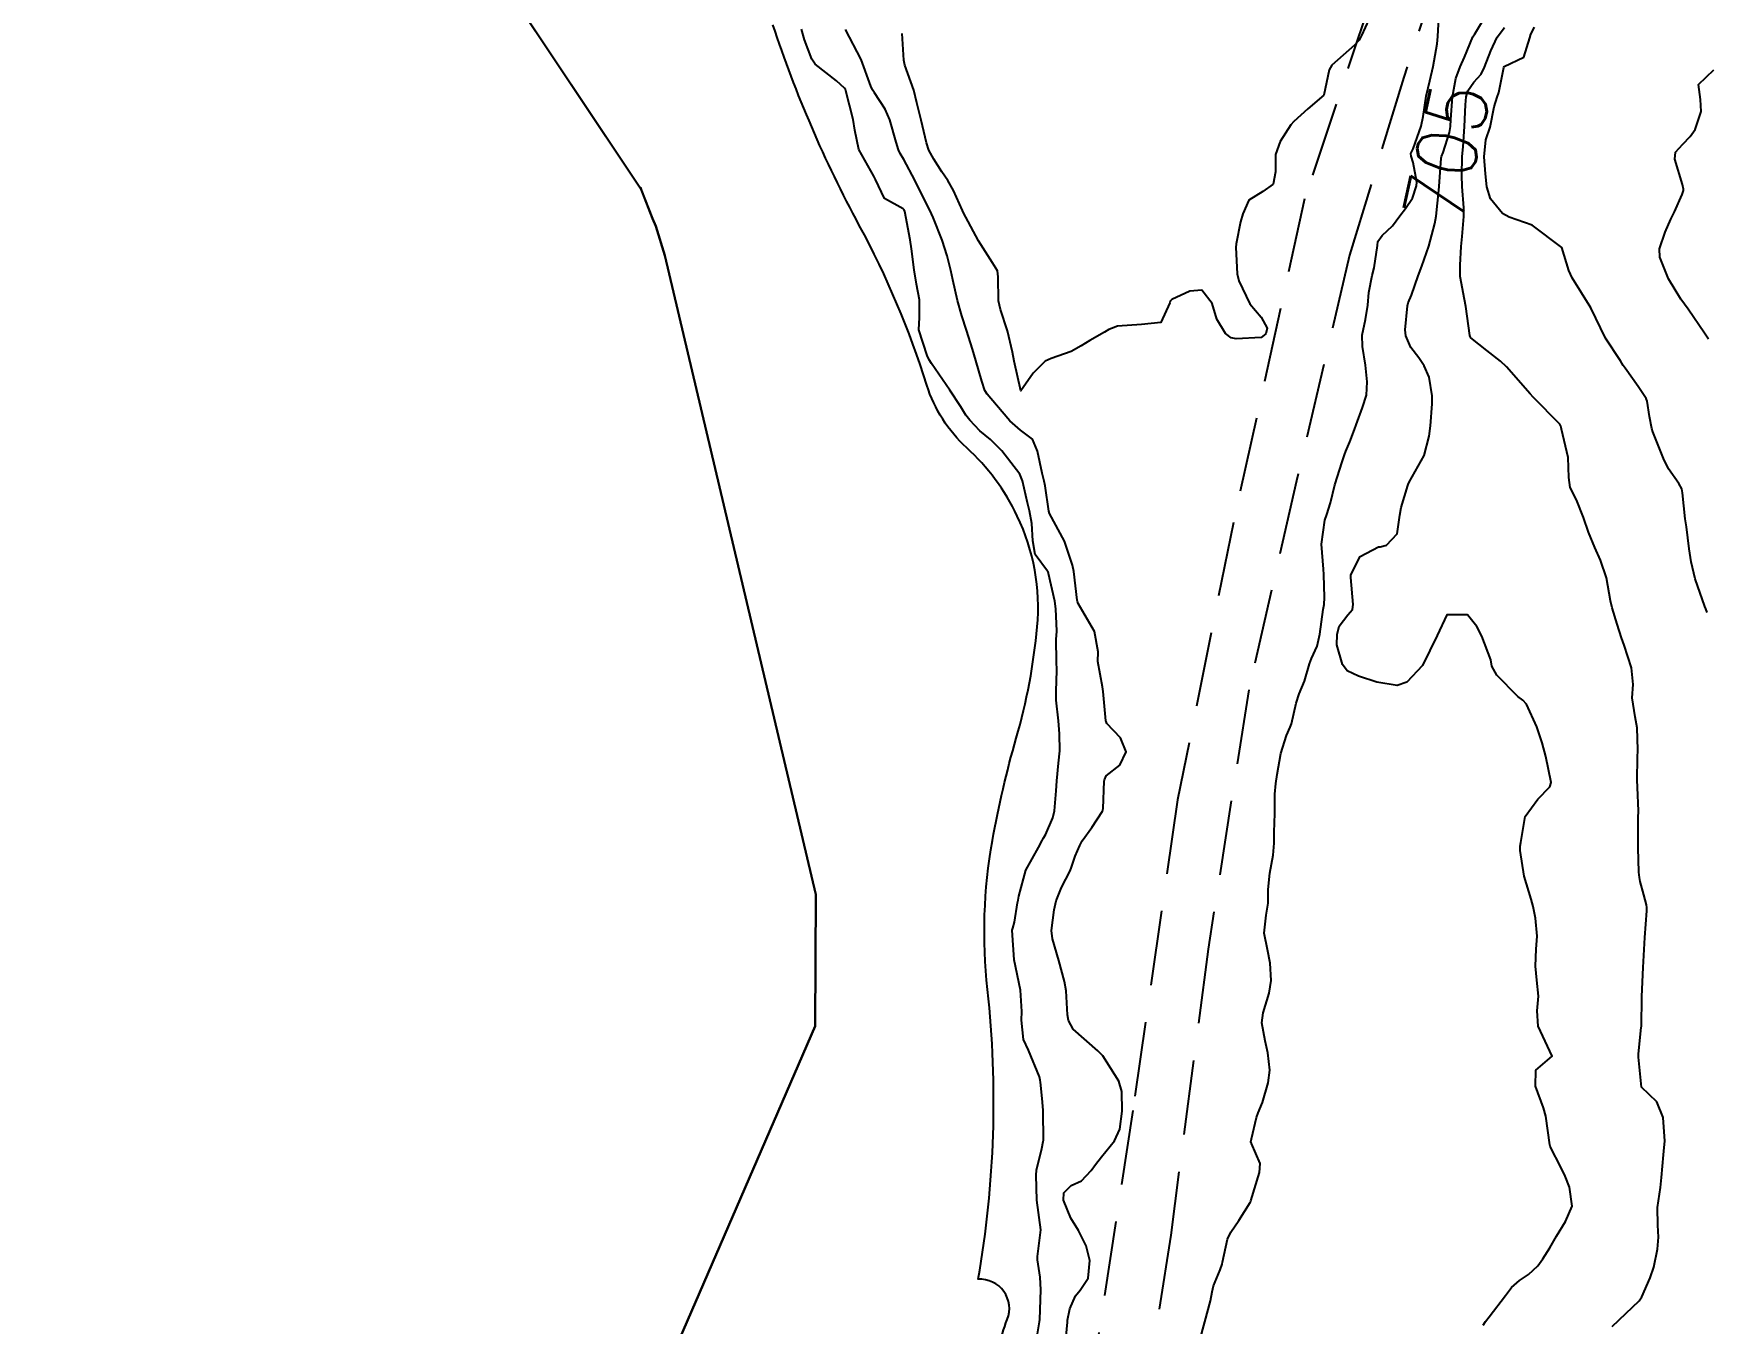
# Model space of a CAD drawing. Header units: metres. Extents: x 298520 to 308411, y 7433745 to 7450750.
# Drawn here: x 304848.7 to 304960.4, y 7437471.6 to 7437557.8 of the extents above; entities that cross this region are included whole.
import ezdxf
from ezdxf.enums import TextEntityAlignment as Align

# ---------------------------------------------------------------- set-up
doc = ezdxf.new("R2010")
doc.units = ezdxf.units.M
doc.header["$LTSCALE"] = 10
doc.linetypes.add('DASHED', pattern=[0.75, 0.5, -0.25])
for name, color, linetype in [('Area', 45, 'Continuous'), ('Cotas', 45, 'Continuous'), ('Curvas de Nivel 1m', 11, 'Continuous'), ('Curvas de Nivel 5m', 15, 'Continuous'), ('Hidrografia', 140, 'Continuous'), ('Vias Secundárias', 230, 'DASHED')]:
    doc.layers.add(name, color=color, linetype=linetype)
doc.styles.add('Style-STANDARD', font='STANDARD.shx')

msp = doc.modelspace()

# ---------------------------------------------------------------- linework, layer by layer
at = {"layer": 'Area'}
msp.add_polyline3d([(304888.77, 7437463.48, 701.74), (304900.89, 7437491.46, 701.5), (304900.93, 7437500.26, 701.86), (304890.86, 7437542.92, 701.81), (304890.25, 7437544.88, 701.81), (304890.02, 7437545.39, 701.83), (304889.22, 7437547.46, 701.78), (304889.28, 7437547.33, 701.78), (304879.91, 7437561.4, 701.74)], dxfattribs=at)
at = {"layer": 'Curvas de Nivel 1m', "flags": 128}
for points, elevation in [([(304937.85, 7437558.68), (304937.37, 7437557.61), (304937.22, 7437557.3), (304936.91, 7437556.98), (304935.39, 7437555.63), (304935.21, 7437555.32), (304934.86, 7437553.64), (304933.79, 7437552.71), (304932.85, 7437551.88), (304932.65, 7437551.66), (304931.95, 7437550.55), (304931.62, 7437549.68), (304931.63, 7437548.51), (304931.47, 7437547.68), (304930.79, 7437547.2), (304929.85, 7437546.63), (304929.44, 7437545.7), (304929.3, 7437545.17), (304929, 7437543.71), (304928.97, 7437543.47), (304929.08, 7437541.71), (304929.19, 7437541.23), (304929.92, 7437539.7), (304930.68, 7437538.81), (304931.07, 7437538.08), (304930.98, 7437537.69), (304930.67, 7437537.44), (304929.01, 7437537.37), (304928.67, 7437537.43), (304928.28, 7437537.71), (304927.72, 7437538.68), (304927.39, 7437539.72), (304926.71, 7437540.6), (304925.91, 7437540.54), (304924.7, 7437539.98), (304924.59, 7437539.87), (304924.57, 7437539.76), (304923.98, 7437538.46), (304922.68, 7437538.32), (304921.08, 7437538.2), (304920.68, 7437538.05), (304920.51, 7437537.98), (304920.2, 7437537.81), (304919.23, 7437537.26), (304918.66, 7437536.89), (304917.98, 7437536.51), (304916.65, 7437536.05), (304916.26, 7437535.86), (304915.44, 7437535.06), (304914.62, 7437533.88), (304914.19, 7437535.88), (304914.07, 7437536.47), (304913.74, 7437537.89), (304913.27, 7437539.31), (304913.13, 7437539.9), (304913.12, 7437541.5), (304913.06, 7437541.9), (304912.73, 7437542.44), (304911.79, 7437543.91), (304910.77, 7437545.82), (304910.72, 7437545.92), (304910.12, 7437547.27), (304909.75, 7437547.94), (304909.36, 7437548.51), (304908.81, 7437549.36), (304908.49, 7437549.95), (304908.33, 7437550.44), (304907.96, 7437551.96), (304907.69, 7437553.13), (304907.48, 7437553.96), (304906.89, 7437555.63), (304906.81, 7437555.97), (304906.7, 7437557.76)], 704), ([(304926.55, 7437470.41), (304926.91, 7437471.72), (304927.29, 7437473.12), (304927.41, 7437473.72), (304927.5, 7437474.12), (304927.93, 7437475.19), (304928.07, 7437475.57), (304928.1, 7437475.71), (304928.43, 7437477.23), (304928.64, 7437477.7), (304929.17, 7437478.49), (304929.94, 7437479.69), (304929.96, 7437479.71), (304929.98, 7437479.79), (304930.55, 7437481.68), (304930.61, 7437482.28), (304930.02, 7437483.62), (304929.99, 7437483.69), (304929.99, 7437483.73), (304930.03, 7437483.94), (304930.37, 7437485.37), (304930.48, 7437485.68), (304930.75, 7437486.37), (304931.13, 7437487.67), (304931.24, 7437488.52), (304931.11, 7437489.67), (304930.93, 7437490.49), (304930.72, 7437491.68), (304930.8, 7437492.35), (304931.21, 7437493.67), (304931.33, 7437494.5), (304931.27, 7437495.67), (304931.09, 7437496.58), (304930.88, 7437497.68), (304931.01, 7437498.88), (304931.13, 7437499.68), (304931.13, 7437500.58), (304931.25, 7437501.67), (304931.47, 7437502.89), (304931.53, 7437503.67), (304931.53, 7437504.41), (304931.59, 7437505.67), (304931.59, 7437506.96), (304931.64, 7437507.67), (304931.73, 7437508.26), (304931.99, 7437509.67), (304932.36, 7437510.88), (304932.6, 7437511.42), (304932.69, 7437511.66), (304933.01, 7437513.02), (304933.21, 7437513.65), (304933.56, 7437514.49), (304933.9, 7437515.65), (304934.04, 7437516.02), (304934.42, 7437516.83), (304934.59, 7437517.64), (304934.81, 7437519.28), (304934.88, 7437519.63), (304934.91, 7437520.08), (304934.85, 7437521.63), (304934.83, 7437521.98), (304934.7, 7437523.64), (304934.92, 7437525.24), (304935.06, 7437525.63), (304935.31, 7437526.4), (304935.6, 7437527.62), (304936.09, 7437529.14), (304936.24, 7437529.61), (304936.33, 7437529.86), (304936.59, 7437530.49), (304936.9, 7437531.31), (304937.01, 7437531.61), (304937.44, 7437532.77), (304937.7, 7437533.6), (304937.76, 7437534.48), (304937.63, 7437535.6), (304937.43, 7437536.84), (304937.42, 7437537.6), (304937.64, 7437538.65), (304937.79, 7437539.6), (304937.85, 7437540.46), (304938.09, 7437541.6), (304938.22, 7437542.11), (304938.43, 7437543.59), (304938.47, 7437543.87), (304938.75, 7437544.26), (304939.44, 7437544.91), (304939.93, 7437545.58), (304940.3, 7437546.06), (304940.78, 7437546.75), (304941.04, 7437547.57), (304941.06, 7437547.83), (304940.81, 7437549.13), (304940.68, 7437549.57), (304940.66, 7437549.73), (304940.82, 7437550.06), (304941.36, 7437551.56), (304941.49, 7437552.2), (304941.69, 7437553.56), (304941.93, 7437554.6), (304942.16, 7437555.55), (304942.43, 7437557.07), (304942.47, 7437557.55), (304942.56, 7437559.17)], 704), ([(304915.61, 7437470.11), (304915.88, 7437471.71), (304915.9, 7437471.86), (304915.9, 7437471.88), (304915.96, 7437473.86), (304915.92, 7437474.7), (304915.73, 7437475.86), (304915.73, 7437476.07), (304915.95, 7437477.86), (304915.69, 7437479.85), (304915.65, 7437481.5), (304915.68, 7437481.85), (304916.02, 7437483.28), (304916.12, 7437483.75), (304916.13, 7437483.85), (304916.11, 7437485.79), (304916.11, 7437485.85), (304916.06, 7437486.63), (304915.93, 7437487.72), (304915.91, 7437487.85), (304915.86, 7437488.07), (304915.13, 7437489.86), (304914.8, 7437490.56), (304914.66, 7437491.87), (304914.7, 7437492.44), (304914.61, 7437493.87), (304914.17, 7437495.88), (304914.04, 7437497.88), (304914.08, 7437498), (304914.2, 7437498.4), (304914.41, 7437499.69), (304914.45, 7437499.88), (304914.5, 7437500.15), (304914.96, 7437501.87), (304915.8, 7437503.4), (304916.05, 7437503.85), (304916.12, 7437504), (304916.27, 7437504.24), (304916.76, 7437505.37), (304916.88, 7437505.84), (304916.98, 7437507.17), (304917.02, 7437507.84), (304917.15, 7437509.03), (304917.22, 7437509.84), (304917.21, 7437510.99), (304917.13, 7437511.84), (304916.99, 7437513.23), (304916.99, 7437513.84), (304917.03, 7437515.22), (304917, 7437515.84), (304916.99, 7437517.28), (304917.02, 7437517.84), (304916.97, 7437519.33), (304916.89, 7437519.85), (304916.48, 7437521.68), (304916.45, 7437521.81), (304916.41, 7437521.85), (304915.59, 7437522.96), (304915.42, 7437523.87), (304915.36, 7437525.03), (304915.2, 7437525.87), (304915.08, 7437526.41), (304914.74, 7437527.88), (304914.56, 7437528.33), (304913.36, 7437529.89), (304912.59, 7437530.64), (304911.89, 7437531.21), (304911.21, 7437531.92), (304910.95, 7437532.27), (304910.61, 7437532.81), (304909.89, 7437533.94), (304908.65, 7437535.72), (304908.51, 7437535.95), (304908.36, 7437536.25), (304907.82, 7437537.96), (304907.85, 7437538.79), (304907.85, 7437539.96), (304907.66, 7437541.01), (304907.51, 7437541.96), (304907.33, 7437543.37), (304907.23, 7437543.97), (304906.88, 7437545.86), (304906.84, 7437545.97), (304906.77, 7437546.04), (304905.53, 7437546.73), (304904.92, 7437548), (304904.88, 7437548.09), (304904.8, 7437548.22), (304903.8, 7437550.01), (304903.54, 7437551.3), (304903.44, 7437552.01), (304902.95, 7437553.93), (304902.92, 7437554.02), (304902.86, 7437554.09), (304902.32, 7437554.58), (304900.89, 7437555.7), (304900.66, 7437556.04), (304900.18, 7437557.32), (304899.99, 7437558.05)], 702), ([(304917.57, 7437469.83), (304917.73, 7437471.69), (304917.75, 7437471.83), (304917.89, 7437472.58), (304918.28, 7437473.45), (304918.58, 7437473.82), (304919.12, 7437474.62), (304919.24, 7437475.82), (304918.98, 7437476.78), (304918.47, 7437477.82), (304917.96, 7437478.63), (304917.47, 7437479.84), (304917.5, 7437480.33), (304917.99, 7437480.82), (304918.68, 7437481.14), (304919.33, 7437481.82), (304919.6, 7437482.22), (304920.01, 7437482.73), (304920.88, 7437483.8), (304921.24, 7437484.58), (304921.4, 7437485.79), (304921.37, 7437487.09), (304921.16, 7437487.79), (304920.1, 7437489.47), (304919.77, 7437489.81), (304918.12, 7437491.27), (304917.8, 7437491.83), (304917.74, 7437492.22), (304917.65, 7437493.83), (304917.55, 7437494.44), (304917.17, 7437495.84), (304916.74, 7437497.29), (304916.67, 7437497.85), (304916.84, 7437499.22), (304916.98, 7437499.84), (304917.34, 7437500.73), (304917.91, 7437501.83), (304918.01, 7437502.07), (304918.25, 7437502.82), (304918.56, 7437503.52), (304918.73, 7437503.83), (304919.37, 7437504.73), (304920.07, 7437505.81), (304920.12, 7437505.99), (304920.19, 7437507.81), (304920.2, 7437507.92), (304920.32, 7437508.18), (304921.24, 7437508.88), (304921.66, 7437509.79), (304921.27, 7437510.72), (304920.36, 7437511.67), (304920.32, 7437511.81), (304920.31, 7437511.86), (304920.13, 7437513.81), (304920.08, 7437514.13), (304919.77, 7437515.82), (304919.79, 7437516.45), (304919.54, 7437517.82), (304918.46, 7437519.68), (304918.4, 7437519.83), (304918.39, 7437519.9), (304918.16, 7437521.83), (304918.08, 7437522.24), (304917.53, 7437523.84), (304916.53, 7437525.7), (304916.49, 7437525.85), (304916.25, 7437527.55), (304916.19, 7437527.86), (304916.04, 7437528.38), (304915.74, 7437529.86), (304915.4, 7437530.67), (304914.6, 7437531.27), (304913.89, 7437531.89), (304912.62, 7437533.38), (304912.38, 7437533.66), (304912.23, 7437533.91), (304912.01, 7437534.53), (304911.61, 7437535.92), (304911.4, 7437536.66), (304911, 7437537.93), (304910.69, 7437538.89), (304910.39, 7437539.92), (304910.08, 7437541.29), (304909.94, 7437541.93), (304909.7, 7437542.9), (304909.38, 7437543.94), (304908.77, 7437545.47), (304908.54, 7437545.95), (304908.31, 7437546.42), (304907.55, 7437547.96), (304906.81, 7437549.33), (304906.56, 7437549.73), (304906.45, 7437549.98), (304906.3, 7437550.5), (304905.87, 7437551.98), (304905.56, 7437552.7), (304904.86, 7437553.79), (304904.73, 7437554), (304904.62, 7437554.24), (304903.96, 7437556.01), (304902.91, 7437558.02)], 703), ([(304954.11, 7437471.4), (304955.02, 7437472.26), (304955.9, 7437473.11), (304956.09, 7437473.38), (304956.64, 7437474.65), (304956.88, 7437475.37), (304957.14, 7437476.56), (304957.2, 7437477.36), (304957.15, 7437478.18), (304957.13, 7437479.36), (304957.33, 7437480.69), (304957.41, 7437481.36), (304957.53, 7437482.86), (304957.59, 7437483.36), (304957.62, 7437483.77), (304957.52, 7437485.36), (304957.1, 7437486.4), (304956.07, 7437487.38), (304955.87, 7437489.38), (304955.87, 7437489.62), (304956.05, 7437491.38), (304956.06, 7437491.45), (304956.08, 7437493.38), (304956.08, 7437493.44), (304956.17, 7437495.38), (304956.28, 7437497.38), (304956.42, 7437499.17), (304956.43, 7437499.38), (304956.41, 7437499.56), (304956.23, 7437500.24), (304955.98, 7437501.12), (304955.93, 7437501.38), (304955.89, 7437501.74), (304955.85, 7437503.38), (304955.84, 7437503.82), (304955.84, 7437505.38), (304955.86, 7437505.83), (304955.81, 7437507.39), (304955.78, 7437507.92), (304955.81, 7437509.39), (304955.82, 7437509.92), (304955.78, 7437511.39), (304955.64, 7437512.12), (304955.44, 7437513.39), (304955.5, 7437514.28), (304955.4, 7437515.39), (304954.92, 7437516.9), (304954.74, 7437517.4), (304954.44, 7437518.3), (304954.1, 7437519.4), (304953.99, 7437519.87), (304953.73, 7437521.41), (304953.33, 7437522.58), (304952.94, 7437523.42), (304952.52, 7437524.46), (304952.2, 7437525.42), (304951.72, 7437526.6), (304951.31, 7437527.44), (304951.21, 7437528.09), (304951.16, 7437529.44), (304950.73, 7437531.32), (304950.7, 7437531.45), (304950.69, 7437531.53), (304950.61, 7437531.66), (304948.83, 7437533.47), (304948.63, 7437533.69), (304947.06, 7437535.49), (304946.66, 7437535.86), (304945.74, 7437536.58), (304944.67, 7437537.43), (304944.62, 7437537.52), (304944.61, 7437537.59), (304944.34, 7437539.52), (304944.24, 7437539.98), (304943.97, 7437541.53), (304943.97, 7437542.29), (304944.03, 7437543.53), (304944.09, 7437544.19), (304944.21, 7437545.53), (304944.2, 7437546.1), (304944.1, 7437547.53), (304944.07, 7437548.26), (304944.1, 7437549.53), (304944.16, 7437550.19), (304944.24, 7437551.53), (304944.32, 7437552.99), (304944.36, 7437553.53), (304944.46, 7437553.93), (304944.88, 7437554.5), (304945.36, 7437555.04), (304945.58, 7437555.51), (304946, 7437556.6), (304946.44, 7437557.5), (304946.92, 7437558.16)], 706), ([(304960.45, 7437519.09), (304960.36, 7437519.33), (304960.3, 7437519.49), (304959.64, 7437521.34), (304959.38, 7437522.46), (304959.26, 7437523.34), (304959.07, 7437524.8), (304958.99, 7437525.35), (304958.81, 7437527.08), (304958.76, 7437527.35), (304958.56, 7437527.71), (304957.88, 7437528.68), (304957.53, 7437529.37), (304956.83, 7437531.14), (304956.76, 7437531.37), (304956.61, 7437532.17), (304956.44, 7437533.2), (304956.37, 7437533.37), (304955.85, 7437534.17), (304954.98, 7437535.4), (304954.85, 7437535.59), (304954.66, 7437535.89), (304953.67, 7437537.41), (304952.69, 7437539.42), (304951.43, 7437541.44), (304951.21, 7437541.92), (304950.74, 7437543.45), (304948.77, 7437544.96), (304947.23, 7437545.49), (304946.78, 7437545.74), (304945.98, 7437546.7), (304945.75, 7437547.51), (304945.66, 7437548.37), (304945.57, 7437549.51), (304945.68, 7437550.65), (304945.97, 7437551.5), (304946.22, 7437552.86), (304946.43, 7437553.5), (304946.55, 7437553.81), (304946.87, 7437555.49), (304946.89, 7437555.54), (304948.2, 7437556.18), (304948.62, 7437557.47), (304948.68, 7437557.71), (304948.92, 7437558.18)], 707), ([(304960.53, 7437537.33), (304960.28, 7437537.73), (304959.19, 7437539.35), (304958.7, 7437540.02), (304957.87, 7437541.36), (304957.28, 7437542.82), (304957.26, 7437543.36), (304957.64, 7437544.48), (304958.03, 7437545.36), (304958.28, 7437545.85), (304958.79, 7437547.01), (304958.87, 7437547.27), (304958.87, 7437547.35), (304958.8, 7437547.66), (304958.29, 7437549.36), (304958.34, 7437549.83), (304958.83, 7437550.36), (304959.31, 7437550.87), (304959.65, 7437551.34), (304960.05, 7437552.54), (304960.01, 7437553.34), (304959.87, 7437554.35), (304960.89, 7437555.33)], 708)]:
    msp.add_lwpolyline(points, dxfattribs=dict(at, elevation=elevation))
at = {"layer": 'Curvas de Nivel 5m', "elevation": 705, "flags": 128}
msp.add_lwpolyline([(304945.5, 7437471.5), (304945.65, 7437471.73), (304945.89, 7437472.04), (304946.98, 7437473.48), (304947.39, 7437474), (304947.92, 7437474.48), (304948.52, 7437474.87), (304949.14, 7437475.46), (304949.47, 7437475.92), (304949.94, 7437476.65), (304950.4, 7437477.44), (304950.99, 7437478.41), (304951.43, 7437479.43), (304951.27, 7437480.71), (304950.98, 7437481.44), (304950.65, 7437482.08), (304950.02, 7437483.33), (304949.97, 7437483.45), (304949.95, 7437483.53), (304949.68, 7437485.45), (304949.52, 7437486), (304949, 7437487.46), (304949.02, 7437488.53), (304950.1, 7437489.45), (304949.16, 7437491.46), (304949.1, 7437492.49), (304949.18, 7437493.46), (304949.08, 7437494.54), (304948.99, 7437495.46), (304949.04, 7437496.61), (304949.11, 7437497.46), (304949, 7437498.67), (304948.84, 7437499.46), (304948.71, 7437499.95), (304948.24, 7437501.47), (304947.96, 7437503.18), (304947.97, 7437503.47), (304948.01, 7437503.73), (304948.29, 7437505.47), (304949.14, 7437506.63), (304949.95, 7437507.45), (304950.04, 7437507.73), (304949.68, 7437509.46), (304949.43, 7437510.38), (304949.07, 7437511.46), (304948.38, 7437512.96), (304948.14, 7437513.24), (304947.81, 7437513.48), (304946.4, 7437514.89), (304946.08, 7437515.5), (304946, 7437515.92), (304945.41, 7437517.51), (304945.07, 7437518.14), (304944.45, 7437518.92), (304943.07, 7437518.92), (304942.43, 7437517.54), (304941.45, 7437515.55), (304940.4, 7437514.44), (304939.75, 7437514.22), (304938.4, 7437514.43), (304937.17, 7437514.84), (304936.41, 7437515.19), (304936.1, 7437515.61), (304935.73, 7437516.93), (304935.74, 7437517.62), (304935.89, 7437518.17), (304936.45, 7437518.93), (304936.77, 7437519.29), (304936.82, 7437519.61), (304936.65, 7437521.43), (304936.66, 7437521.61), (304937.28, 7437522.82), (304938.5, 7437523.46), (304938.61, 7437523.48), (304939.04, 7437523.58), (304939.76, 7437524.33), (304939.94, 7437525.58), (304940.03, 7437526.09), (304940.46, 7437527.57), (304940.48, 7437527.64), (304940.56, 7437527.78), (304941.56, 7437529.56), (304941.89, 7437530.85), (304941.97, 7437531.55), (304942.09, 7437533.02), (304942.09, 7437533.55), (304941.9, 7437534.8), (304941.56, 7437535.56), (304941.19, 7437536.1), (304940.67, 7437536.79), (304940.33, 7437537.57), (304940.29, 7437537.96), (304940.44, 7437539.57), (304940.49, 7437539.77), (304940.7, 7437540.28), (304941.15, 7437541.56), (304941.39, 7437542.22), (304941.86, 7437543.55), (304942.27, 7437545.06), (304942.35, 7437545.55), (304942.54, 7437547.29), (304942.56, 7437547.54), (304942.7, 7437549.43), (304942.72, 7437549.54), (304942.82, 7437549.81), (304943.25, 7437551.13), (304943.31, 7437551.54), (304943.33, 7437552.01), (304943.44, 7437553.53), (304943.67, 7437554.74), (304943.97, 7437555.53), (304944.24, 7437556.18), (304944.81, 7437557.52), (304944.85, 7437557.59), (304944.91, 7437557.68), (304946, 7437559.5)], dxfattribs=at)
at = {"layer": 'Hidrografia'}
msp.add_lwpolyline([(304879.91, 7437561.4), (304889.25, 7437547.38), (304889.22, 7437547.46), (304889.28, 7437547.33), (304889.25, 7437547.38), (304890.02, 7437545.39), (304890.25, 7437544.88), (304890.86, 7437542.92), (304900.93, 7437500.26), (304900.89, 7437491.46), (304888.77, 7437463.48)], dxfattribs=at)
msp.add_lwpolyline([(304912.93, 7437468.03, -0.085968), (304913.72, 7437471.87, 0.547195), (304911.78, 7437474.56, 0.070662), (304912.4, 7437493.9, -0.071519), (304912.73, 7437503.86, -0.026166), (304914.32, 7437510.7, 0.047711), (304915.72, 7437518.13, 0.134862), (304914.39, 7437525.52, 0.095816), (304911.01, 7437530.09, -0.131714), (304908.35, 7437534.26, 0.047651), (304903.84, 7437544.94, -0.044081), (304898.07, 7437558.34, -0.029236)], format="xyb", dxfattribs=at)
at = {"layer": 'Vias Secundárias'}
for points in [[(304945.12, 7437569.78), (304940.19, 7437554.84), (304936.58, 7437542.95), (304933.03, 7437527.88), (304929.84, 7437513.91), (304927.13, 7437496.61), (304924.63, 7437477.51), (304921.29, 7437456.3), (304916.78, 7437433.03, -0.042415), (304913.37, 7437421, -0.02588), (304909.48, 7437412.12, -0.078339), (304899.68, 7437398.43, 0.008312), (304888.78, 7437386.97, -0.064957), (304881.56, 7437380.92, 0.015917), (304871.06, 7437373.76, 0.015063), (304861.68, 7437366.46, 0.189505), (304856.55, 7437357.17, 5.291996)], [(304938.04, 7437560.15), (304933.57, 7437546.72), (304928.82, 7437525.09), (304925.09, 7437506.58), (304922.11, 7437485.83), (304918.79, 7437464.2), (304915.2, 7437442.88, -0.027177), (304912.59, 7437431.24, -0.04796), (304905.72, 7437413.6, -0.07497), (304894.07, 7437397.15, -0.035972), (304878.92, 7437383.52, -0.03929), (304866.61, 7437375.42, 0.096896), (304855.74, 7437366.32, -0.097403), (304848.7, 7437360.45, 3.90312)]]:
    msp.add_lwpolyline(points, format="xyb", dxfattribs=at)

# ---------------------------------------------------------------- texts
at = {"layer": 'Cotas', "style": 'Style-STANDARD'}
msp.add_text('705', height=4, rotation=77.2994, dxfattribs=at).set_placement((304943.07, 7437549.78, 705), align=Align.MIDDLE_CENTER)

doc.saveas('drawing.dxf')
